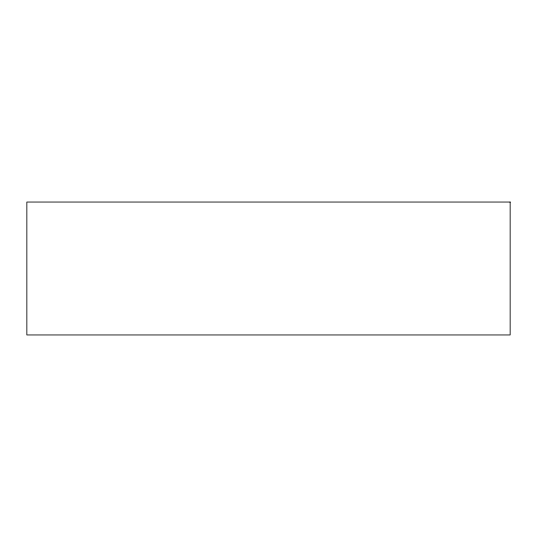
<?xml version="1.0" encoding="UTF-8"?>
<svg xmlns="http://www.w3.org/2000/svg" width="537" height="537" viewBox="0 0 537 537"><rect width="100%" height="100%" fill="white"/><g stroke="black" fill="none" stroke-linecap="round" stroke-linejoin="round"><path stroke-width="0.81" d="M510.15 202.046L26.85 202.046L26.85 334.954L510.15 334.954L510.15 202.046"/></g></svg>
